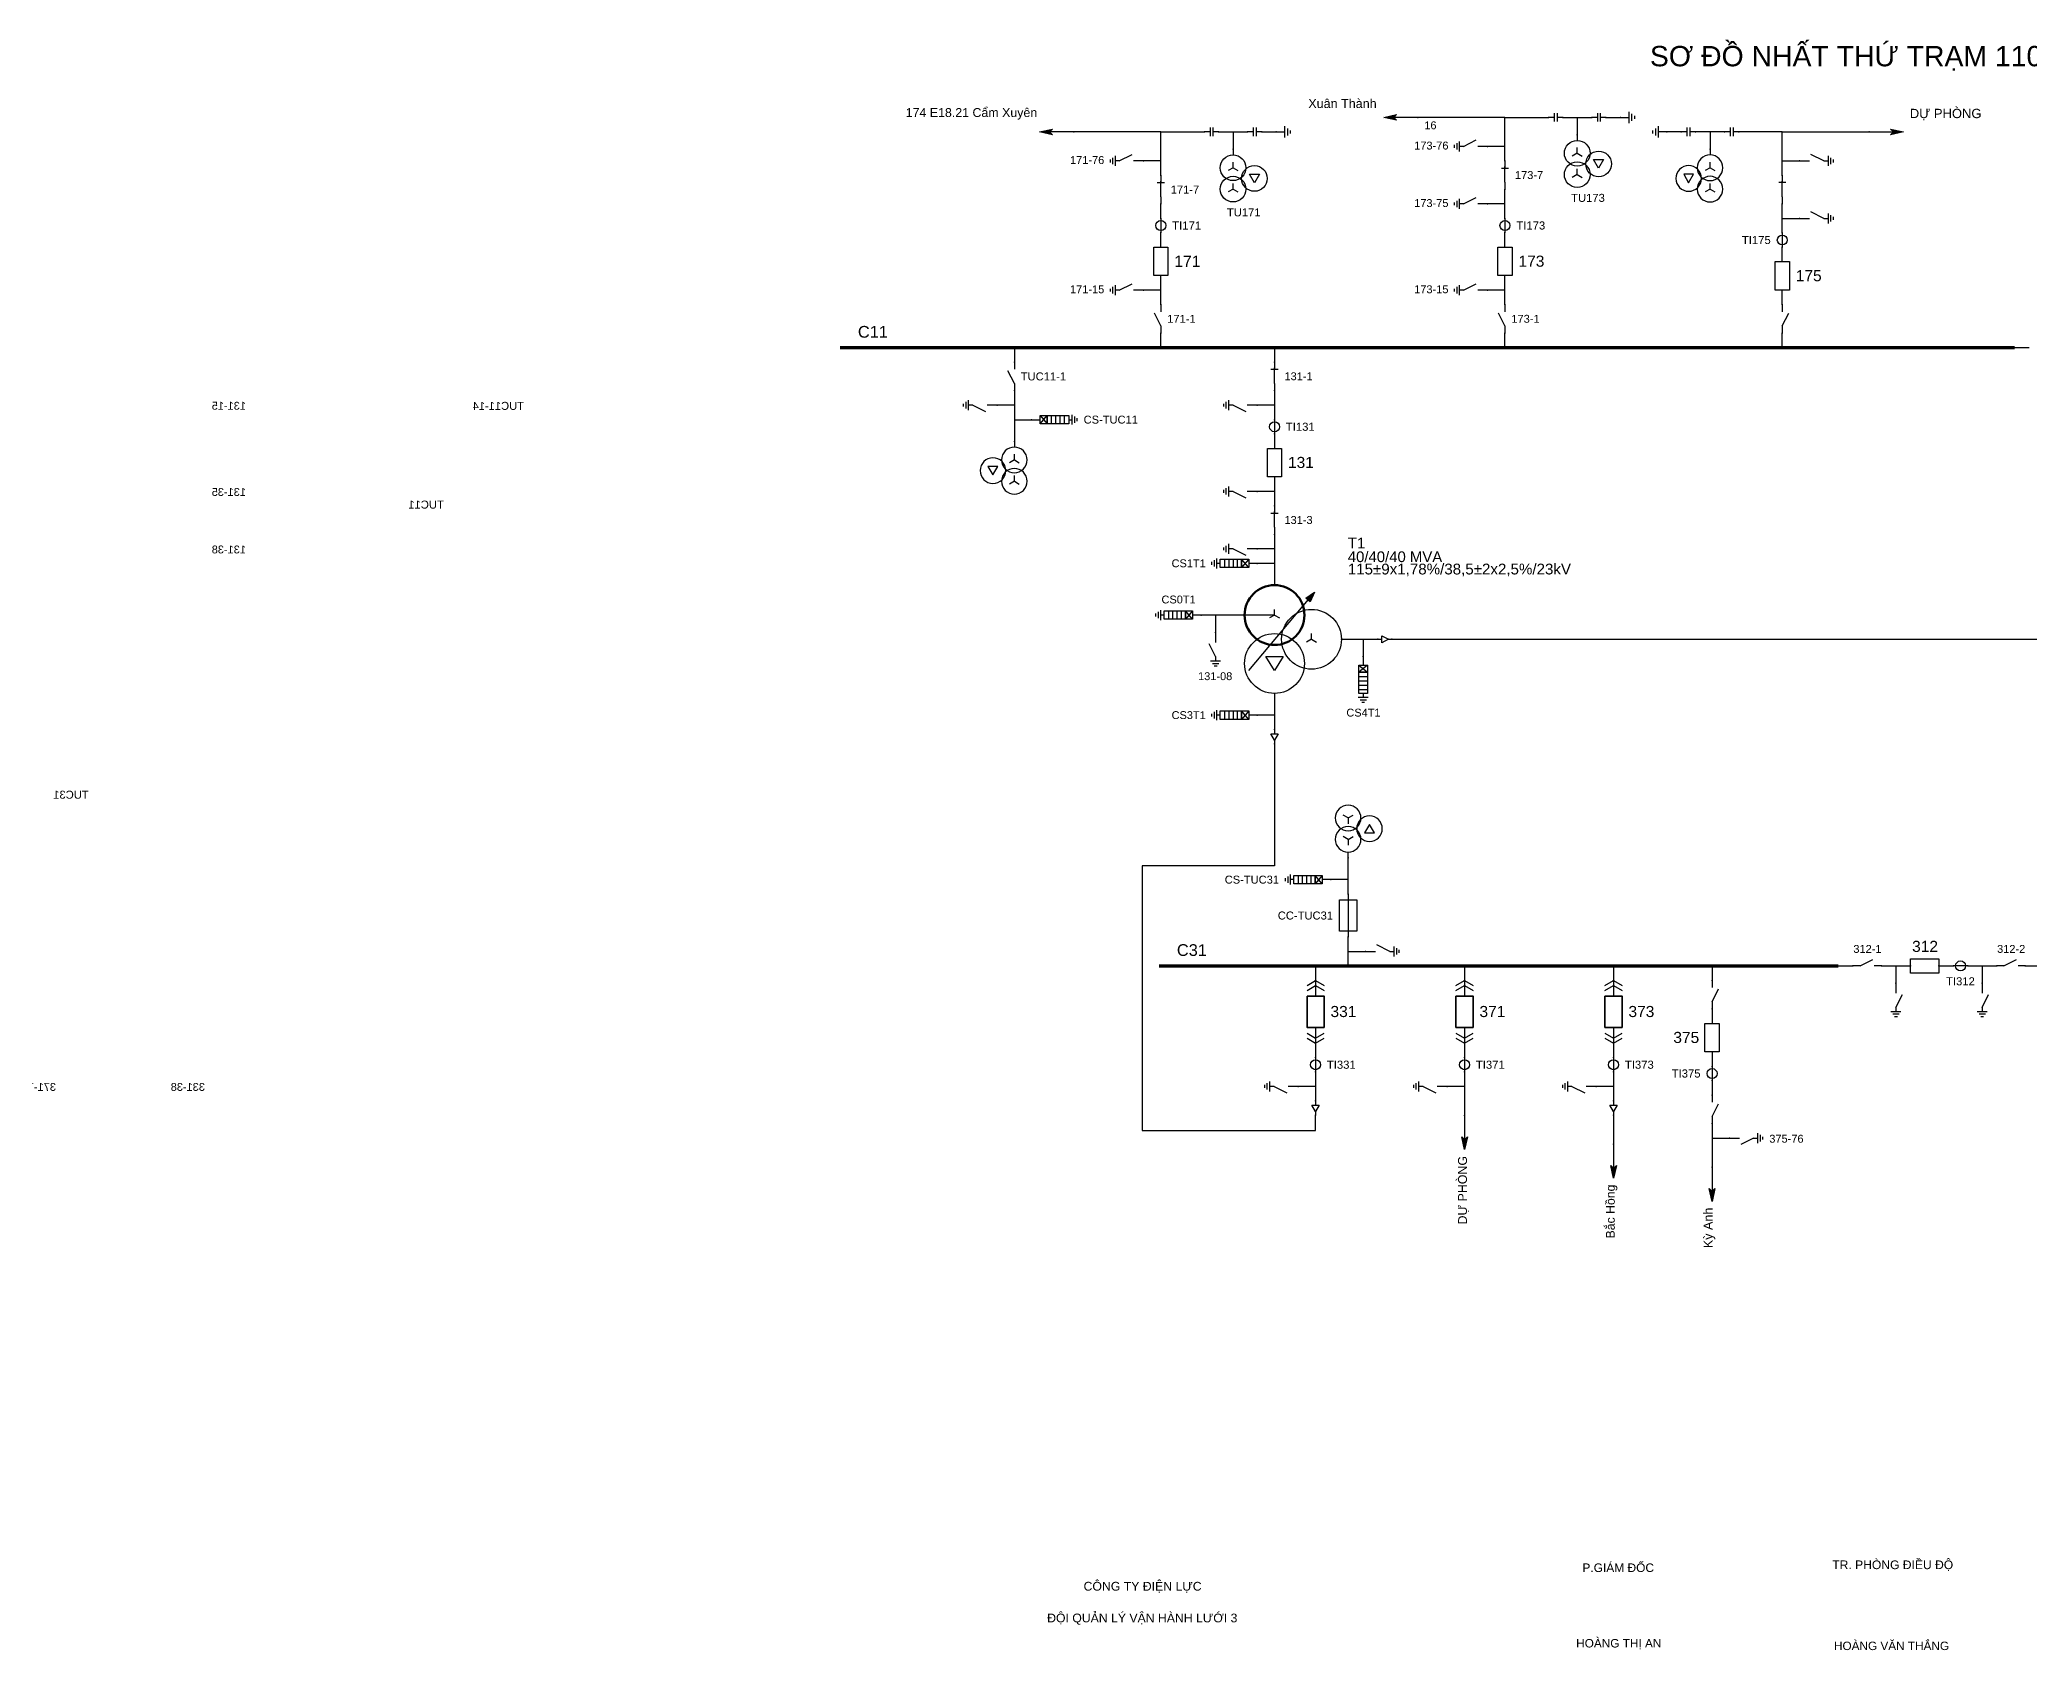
# Model space of a CAD drawing. Header units: millimetres. Extents: x -387 to 411, y 7 to 290.
# Drawn here: x -118.5 to 230.7, y 7.4 to 290 of the extents above; entities that cross this region are included whole.
import ezdxf

# ---------------------------------------------------------------- set-up
doc = ezdxf.new("R2010")
doc.units = ezdxf.units.MM
for name, color, linetype, lineweight in [('BUSBAR_110KV', 1, 'Continuous', 50), ('BUSBAR_35KV', 30, 'Continuous', 50), ('GROUND', 3, 'Continuous', 25), ('HV_110KV', 1, 'Continuous', 25), ('MV_22KV', 5, 'Continuous', 25), ('MV_35KV', 30, 'Continuous', 25)]:
    doc.layers.add(name, color=color, linetype=linetype, lineweight=lineweight)
doc.layers.add('SYM_PORTS', color=8, linetype='Continuous', plot=False)
doc.layers.add('TEXT', color=7, linetype='Continuous')
doc.styles.add('SLD_TEXT', font='arial.ttf')

# ---------------------------------------------------------------- blocks, each defined once
blk = doc.blocks.new('SYM_DISCONNECTOR_OPEN')
at = {"lineweight": 25}
for points in [[(0, -1.25), (-1.125, 1)], [(0, 2.5), (0, 1.25)], [(0, -1.25), (0, -2.5)]]:
    blk.add_lwpolyline(points, dxfattribs=at)
at = {"layer": 'SYM_PORTS'}
for p in [(0, 2.5), (0, -2.5)]:
    blk.add_point(p, dxfattribs=at)
blk.add_attdef('DEVICE_CODE', (1, -0.5), '', height=2)
blk = doc.blocks.new('SYM_EARTHING_SWITCH_OPEN')
at = {"lineweight": 25}
for points in [[(0, -1.25), (-1.125, 1)], [(0, 3), (0, 1.25)], [(-0.875, -2), (0.875, -2)], [(-0.5625, -2.4375), (0.5625, -2.4375)], [(-0.25, -2.875), (0.25, -2.875)], [(0, -1.25), (0, -2)]]:
    blk.add_lwpolyline(points, dxfattribs=at)
at = {"layer": 'SYM_PORTS'}
blk.add_point((0, 3), dxfattribs=at)
blk.add_attdef('DEVICE_CODE', (1.875, 0), '', height=2)
blk = doc.blocks.new('SYM_CIRCUIT_BREAKER')
at = {"lineweight": 25}
blk.add_lwpolyline([(-1.25, 2.5), (1.25, 2.5), (1.25, -2.5), (-1.25, -2.5)], close=True, dxfattribs=at)
at = {"layer": 'SYM_PORTS'}
for p in [(0, 2.5), (0, -2.5)]:
    blk.add_point(p, dxfattribs=at)
blk.add_attdef('DEVICE_CODE', (2.25, -0.5), '', height=2)
at = {"flags": 1}
blk.add_attdef('RATING', (2.25, -3.5), '', height=2, dxfattribs=at)
blk = doc.blocks.new('SYM_CURRENT_TRANSFORMER')
at = {"lineweight": 25}
blk.add_lwpolyline([(0, 1.25), (0, -1.25)], dxfattribs=at)
blk.add_circle((0, 0), 0.875, dxfattribs=at)
at = {"layer": 'SYM_PORTS'}
for p in [(0, 1.25), (0, -1.25)]:
    blk.add_point(p, dxfattribs=at)
blk.add_attdef('DEVICE_CODE', (1.875, -1.75), '', height=2)
at = {"flags": 1}
blk.add_attdef('RATIO', (1.875, -4.75), '', height=2, dxfattribs=at)
blk = doc.blocks.new('SYM_DISCONNECTOR_CLOSED')
at = {"lineweight": 25}
for points in [[(-0.625, 1.25), (0.625, 1.25)], [(0, 2.5), (0, 1.25)], [(0, -1.25), (0, 1.5)], [(0, -1.25), (0, -2.5)]]:
    blk.add_lwpolyline(points, dxfattribs=at)
at = {"layer": 'SYM_PORTS'}
for p in [(0, 2.5), (0, -2.5)]:
    blk.add_point(p, dxfattribs=at)
blk.add_attdef('DEVICE_CODE', (1.625, -0.5), '', height=2)
blk = doc.blocks.new('SYM_COUPLING_CAPACITOR')
at = {"lineweight": 25}
for points in [[(-0.75, 0.25), (0.75, 0.25)], [(0, 1.25), (0, 0.25)], [(-0.75, -0.25), (0.75, -0.25)], [(0, -0.25), (0, -1.25)]]:
    blk.add_lwpolyline(points, dxfattribs=at)
at = {"layer": 'SYM_PORTS'}
for p in [(0, 1.25), (0, -1.25)]:
    blk.add_point(p, dxfattribs=at)
blk.add_attdef('DEVICE_CODE', (1.75, -1.75), '', height=2)
blk = doc.blocks.new('SYM_VOLTAGE_TRANSFORMER')
at = {"lineweight": 25}
for points in [[(0, 4.625), (0, 3.625)], [(0, 1.375), (-0.8625, 0.875)], [(0, 1.375), (0, 2.375)], [(0, 1.375), (0.8625, 0.875)], [(0, -2.375), (-0.8625, -2.875)], [(0, -2.375), (0, -1.375)], [(0, -2.375), (0.8625, -2.875)]]:
    blk.add_lwpolyline(points, dxfattribs=at)
blk.add_lwpolyline([(2.875, 0.25), (4.625, 0.25), (3.75, -1.25)], close=True, dxfattribs=at)
for centre in [(0, 1.375), (3.75, -0.5), (0, -2.375)]:
    blk.add_circle(centre, 2.25, dxfattribs=at)
at = {"layer": 'SYM_PORTS'}
blk.add_point((0, 4.625), dxfattribs=at)
blk.add_attdef('DEVICE_CODE', (7, 1.625), '', height=2)
at = {"flags": 1}
blk.add_attdef('RATIO', (7, -1.375), '', height=2, dxfattribs=at)
blk = doc.blocks.new('SYM_GROUND_SYMBOL')
at = {"lineweight": 25}
for points in [[(0, 1.25), (0, -0.25)], [(-1, -0.25), (1, -0.25)], [(-0.625, -0.75), (0.625, -0.75)], [(-0.25, -1.25), (0.25, -1.25)]]:
    blk.add_lwpolyline(points, dxfattribs=at)
at = {"layer": 'SYM_PORTS'}
blk.add_point((0, 1.25), dxfattribs=at)
blk = doc.blocks.new('SYM_LINE_FEEDER_ARROW')
blk.add_hatch(color=7).paths.add_polyline_path([(0, -3), (-0.5, -0.75), (0, -1.25), (0.5, -0.75)])
at = {"lineweight": 25}
blk.add_lwpolyline([(0, 3), (0, -1.25)], dxfattribs=at)
blk.add_lwpolyline([(0, -3), (-0.5, -0.75), (0, -1.25), (0.5, -0.75)], close=True, dxfattribs=at)
at = {"layer": 'SYM_PORTS'}
blk.add_point((0, 3), dxfattribs=at)
blk.add_attdef('LINE_NAME', (1.5, 0), '', height=2)
blk = doc.blocks.new('SYM_SURGE_ARRESTER')
at = {"lineweight": 25}
for points in [[(0, 4), (0, 2.5)], [(-0.75, 2.5), (0.75, 1.25)], [(0.75, 2.5), (-0.75, 1.25)], [(-0.75, 0.5), (0.75, 0.5)], [(-0.875, -3.125), (0.875, -3.125)], [(-0.75, -0.25), (0.75, -0.25)], [(-0.75, -1), (0.75, -1)], [(-0.75, -1.75), (0.75, -1.75)], [(0, -2.5), (0, -3.125)], [(-0.5625, -3.5625), (0.5625, -3.5625)], [(-0.25, -4), (0.25, -4)]]:
    blk.add_lwpolyline(points, dxfattribs=at)
for points in [[(-0.75, 2.5), (0.75, 2.5), (0.75, 1.25), (-0.75, 1.25)], [(-0.75, 1.25), (0.75, 1.25), (0.75, -2.5), (-0.75, -2.5)]]:
    blk.add_lwpolyline(points, close=True, dxfattribs=at)
at = {"layer": 'SYM_PORTS'}
blk.add_point((0, 4), dxfattribs=at)
blk.add_attdef('DEVICE_CODE', (1.875, 1), '', height=2)
blk = doc.blocks.new('SYM_TRANSFORMER_3W')
blk.add_hatch(color=7).paths.add_polyline_path([(3.75, 8.25), (3.0125, 6.575), (2.2375, 7.225)])
at = {"lineweight": 25}
for points in [[(-7.75, -5.5), (3.0125, 7.35)], [(-3.25, 4.25), (-8.5, 4.25)], [(-3.25, 4.25), (-4.1125, 3.75)], [(-3.25, 4.25), (-3.25, 5.25)], [(-3.25, 4.25), (-2.3875, 3.75)], [(3.25, 0), (2.3875, -0.5)], [(3.25, 0), (3.25, 1)], [(3.25, 0), (4.1125, -0.5)]]:
    blk.add_lwpolyline(points, dxfattribs=at)
for points in [[(3.75, 8.25), (3.0125, 6.575), (2.2375, 7.225)], [(-4.75, -3), (-1.75, -3), (-3.25, -5.5)]]:
    blk.add_lwpolyline(points, close=True, dxfattribs=at)
at = {"lineweight": 50}
blk.add_circle((-3.25, 4.25), 5.25, dxfattribs=at)
at = {"lineweight": 25}
for centre in [(3.25, 0), (-3.25, -4.25)]:
    blk.add_circle(centre, 5.25, dxfattribs=at)
at = {"layer": 'SYM_PORTS'}
for p in [(-3.25, 9.5), (-8.5, 4.25), (8.5, 0), (-3.25, -9.5)]:
    blk.add_point(p, dxfattribs=at)
blk.add_attdef('DEVICE_CODE', (9.5, 6.5), '', height=2)
at = {"flags": 1}
for tag, p in [('POWER', (9.5, 3.5)), ('VOLTAGE_RATIO', (9.5, 0.5))]:
    blk.add_attdef(tag, p, '', height=2, dxfattribs=at)
blk = doc.blocks.new('SYM_CABLE_TERMINATION')
at = {"lineweight": 25}
blk.add_lwpolyline([(-0.625, 0.5), (0.625, 0.5), (0, -0.625)], close=True, dxfattribs=at)
for points in [[(0, 1.25), (0, 0.5)], [(0, -0.625), (0, -1.25)]]:
    blk.add_lwpolyline(points, dxfattribs=at)
at = {"layer": 'SYM_PORTS'}
for p in [(0, 1.25), (0, -1.25)]:
    blk.add_point(p, dxfattribs=at)
blk = doc.blocks.new('SYM_DRAWOUT_BREAKER')
at = {"lineweight": 25}
for points in [[(-1.5, 4.625), (0, 5.5), (1.5, 4.625)], [(-1.5, 3.75), (0, 4.625), (1.5, 3.75)], [(0, 5.5), (0, 2.75)], [(0, -2.75), (0, -5.5)], [(-1.5, -3.75), (0, -4.625), (1.5, -3.75)], [(-1.5, -4.625), (0, -5.5), (1.5, -4.625)]]:
    blk.add_lwpolyline(points, dxfattribs=at)
at = {"lineweight": 35}
blk.add_lwpolyline([(-1.5, 2.75), (1.5, 2.75), (1.5, -2.75), (-1.5, -2.75)], close=True, dxfattribs=at)
at = {"layer": 'SYM_PORTS'}
for p in [(0, 5.5), (0, -5.5)]:
    blk.add_point(p, dxfattribs=at)
blk.add_attdef('DEVICE_CODE', (2.5, 2.5), '', height=2)
at = {"flags": 1}
blk.add_attdef('RATING', (2.5, -0.5), '', height=2, dxfattribs=at)
blk = doc.blocks.new('SYM_FUSE_DISCONNECTOR')
at = {"lineweight": 25}
blk.add_lwpolyline([(0, 3.75), (0, -3.75)], dxfattribs=at)
blk.add_lwpolyline([(-1.5, 2.75), (1.5, 2.75), (1.5, -2.75), (-1.5, -2.75)], close=True, dxfattribs=at)
at = {"layer": 'SYM_PORTS'}
for p in [(0, 3.75), (0, -3.75)]:
    blk.add_point(p, dxfattribs=at)
blk.add_attdef('DEVICE_CODE', (2.5, 0.75), '', height=2)
at = {"flags": 1}
blk.add_attdef('RATING', (2.5, -2.25), '', height=2, dxfattribs=at)

msp = doc.modelspace()

# ---------------------------------------------------------------- linework, layer by layer
at = {"layer": 'BUSBAR_110KV', "const_width": 0.57}
msp.add_lwpolyline([(21.99, 235.98), (228.16, 235.98)], dxfattribs=at)
at = {"layer": 'BUSBAR_35KV', "const_width": 0.57}
msp.add_lwpolyline([(77.98, 127.48), (197.23, 127.48)], dxfattribs=at)
at = {"layer": 'GROUND'}
for points in [[(156.42, 276.39), (158.97, 276.39)], [(96.01, 273.84), (98.55, 273.84)], [(169.63, 273.84), (167.09, 273.84)]]:
    msp.add_lwpolyline(points, dxfattribs=at)
at = {"layer": 'HV_110KV'}
for points in [[(138.69, 276.39), (123.42, 276.39)], [(138.69, 271.3), (138.69, 276.39)], [(138.69, 276.39), (146.33, 276.39)], [(148.83, 276.39), (151.37, 276.39)], [(151.37, 276.39), (151.37, 273.35)], [(151.37, 276.39), (153.92, 276.39)], [(78.28, 273.84), (63.01, 273.84)], [(78.28, 268.75), (78.28, 273.84)], [(78.28, 273.84), (85.92, 273.84)], [(88.42, 273.84), (90.96, 273.84)], [(90.96, 273.84), (90.96, 270.8)], [(90.96, 273.84), (93.51, 273.84)], [(174.68, 273.84), (172.13, 273.84)], [(177.22, 273.84), (174.68, 273.84)], [(174.68, 273.84), (174.68, 270.8)], [(187.36, 273.84), (179.72, 273.84)], [(187.36, 268.75), (187.36, 273.84)], [(187.36, 273.84), (202.63, 273.84)], [(138.69, 271.3), (135.65, 271.3)], [(138.69, 268.75), (138.69, 271.3)], [(78.28, 268.75), (75.24, 268.75)], [(78.28, 266.21), (78.28, 268.75)], [(187.36, 266.21), (187.36, 268.75)], [(187.36, 268.75), (190.4, 268.75)], [(138.69, 261.21), (138.69, 263.75)], [(78.28, 258.66), (78.28, 261.21)], [(138.69, 261.21), (135.65, 261.21)], [(138.69, 258.66), (138.69, 261.21)], [(187.36, 258.66), (187.36, 261.21)], [(187.36, 256.12), (187.36, 258.66)], [(187.36, 258.66), (190.4, 258.66)], [(78.28, 253.62), (78.28, 256.16)], [(138.69, 253.62), (138.69, 256.16)], [(187.36, 251.07), (187.36, 253.62)], [(78.28, 246.07), (78.28, 248.62)], [(138.69, 246.07), (138.69, 248.62)], [(78.28, 246.07), (75.24, 246.07)], [(78.28, 243.53), (78.28, 246.07)], [(138.69, 246.07), (135.65, 246.07)], [(138.69, 243.53), (138.69, 246.07)], [(187.36, 243.53), (187.36, 246.07)], [(78.28, 235.98), (78.28, 238.53)], [(138.69, 235.98), (138.69, 238.53)], [(187.36, 235.98), (187.36, 238.53)], [(52.57, 235.98), (52.57, 233.43)], [(98.24, 235.98), (98.24, 233.43)], [(228.16, 235.98), (230.71, 235.98)], [(52.57, 228.43), (52.57, 225.89)], [(98.24, 228.43), (98.24, 225.89)], [(52.57, 225.89), (49.53, 225.89)], [(52.57, 225.89), (52.57, 223.34)], [(98.24, 225.89), (95.2, 225.89)], [(98.24, 225.89), (98.24, 223.34)], [(52.57, 223.34), (55.61, 223.34)], [(52.57, 223.34), (52.57, 219.53)], [(98.24, 220.84), (98.24, 218.3)], [(98.24, 213.3), (98.24, 210.75)], [(98.24, 210.75), (95.2, 210.75)], [(98.24, 210.75), (98.24, 208.21)], [(98.24, 203.21), (98.24, 200.66)], [(98.24, 200.66), (95.2, 200.66)], [(98.24, 200.66), (98.24, 198.12)], [(98.24, 198.12), (95.2, 198.12)], [(98.24, 198.12), (98.24, 194.3)], [(87.9, 189.05), (85.35, 189.05)], [(92.99, 189.05), (87.9, 189.05)], [(87.9, 189.05), (87.9, 186.01)]]:
    msp.add_lwpolyline(points, dxfattribs=at)
at = {"layer": 'MV_22KV'}
for points in [[(109.99, 184.8), (113.81, 184.8)], [(113.81, 184.8), (113.81, 181.76)], [(113.81, 184.8), (116.35, 184.8)], [(118.85, 184.8), (121.55, 184.8), (286.5, 184.8), (286.5, 162.67), (333.81, 162.67), (336.51, 162.67)]]:
    msp.add_lwpolyline(points, dxfattribs=at)
at = {"layer": 'MV_35KV'}
for points in [[(98.24, 175.3), (98.24, 171.48)], [(98.24, 171.48), (95.2, 171.48)], [(98.24, 171.48), (98.24, 168.94)], [(98.24, 166.44), (98.24, 163.74), (98.24, 145.04), (75, 145.04), (75, 98.6), (105.44, 98.6), (105.44, 101.3)], [(111.16, 142.62), (111.16, 146.43)], [(111.16, 142.62), (108.11, 142.62)], [(111.16, 140.07), (111.16, 142.62)], [(111.16, 130.03), (111.16, 132.57)], [(111.16, 127.48), (111.16, 130.03)], [(111.16, 130.03), (114.2, 130.03)], [(105.44, 127.48), (105.44, 124.93)], [(131.59, 127.48), (131.59, 124.93)], [(157.74, 127.48), (157.74, 124.93)], [(175.04, 127.48), (175.04, 124.93)], [(197.23, 127.48), (199.77, 127.48)], [(204.77, 127.48), (207.32, 127.48)], [(207.32, 127.48), (207.32, 124.44)], [(207.32, 127.48), (209.87, 127.48)], [(214.87, 127.48), (217.41, 127.48)], [(219.91, 127.48), (222.46, 127.48)], [(222.46, 127.48), (222.46, 124.44)], [(222.46, 127.48), (225, 127.48)], [(230, 127.48), (232.55, 127.48)], [(175.04, 119.93), (175.04, 117.39)], [(105.44, 113.93), (105.44, 111.39)], [(131.59, 113.93), (131.59, 111.39)], [(157.74, 113.93), (157.74, 111.39)], [(175.04, 112.39), (175.04, 109.84)], [(105.44, 108.89), (105.44, 106.34)], [(131.59, 108.89), (131.59, 106.34)], [(157.74, 108.89), (157.74, 106.34)], [(105.44, 106.34), (102.4, 106.34)], [(105.44, 106.34), (105.44, 103.8)], [(131.59, 106.34), (128.55, 106.34)], [(131.59, 106.34), (131.59, 101.25)], [(157.74, 106.34), (154.7, 106.34)], [(157.74, 106.34), (157.74, 103.8)], [(175.04, 107.34), (175.04, 104.8)], [(157.74, 101.3), (157.74, 96.21)], [(175.04, 99.8), (175.04, 97.25)], [(175.04, 97.25), (178.09, 97.25)], [(175.04, 97.25), (175.04, 92.16)]]:
    msp.add_lwpolyline(points, dxfattribs=at)

# ---------------------------------------------------------------- block references
at = {"layer": 'GROUND'}
for name, p, rotation in [('SYM_COUPLING_CAPACITOR', (155.17, 276.39), 270), ('SYM_GROUND_SYMBOL', (160.22, 276.39), 90), ('SYM_COUPLING_CAPACITOR', (94.76, 273.84), 270), ('SYM_GROUND_SYMBOL', (99.8, 273.84), 90), ('SYM_GROUND_SYMBOL', (165.84, 273.84), 270)]:
    msp.add_blockref(name, p, dxfattribs=dict(at, rotation=rotation))
at = {"layer": 'HV_110KV'}
for name, p, rotation in [('SYM_LINE_FEEDER_ARROW', (120.42, 276.39), 270), ('SYM_COUPLING_CAPACITOR', (147.58, 276.39), 270), ('SYM_LINE_FEEDER_ARROW', (60.01, 273.84), 270), ('SYM_COUPLING_CAPACITOR', (87.17, 273.84), 270), ('SYM_COUPLING_CAPACITOR', (170.88, 273.84), 270), ('SYM_COUPLING_CAPACITOR', (178.47, 273.84), 270), ('SYM_LINE_FEEDER_ARROW', (205.63, 273.84), 90)]:
    msp.add_blockref(name, p, dxfattribs=dict(at, rotation=rotation))
ref = msp.add_blockref('SYM_EARTHING_SWITCH_OPEN', (132.65, 271.3), dxfattribs=dict(at, rotation=270))
ref.add_attrib('DEVICE_CODE', '173-76', (122.75, 270.75), dxfattribs={"layer": 'TEXT', "height": 1.384, "style": 'SLD_TEXT'})
ref = msp.add_blockref('SYM_VOLTAGE_TRANSFORMER', (151.37, 268.72), dxfattribs=at)
ref.add_attrib('DEVICE_CODE', 'TU173', (150.3, 261.56), dxfattribs={"layer": 'TEXT', "height": 1.41, "style": 'SLD_TEXT'})
ref = msp.add_blockref('SYM_EARTHING_SWITCH_OPEN', (193.4, 268.75), dxfattribs=dict(at, xscale=-1, rotation=90))
ref.add_attrib('DEVICE_CODE', '175-76', (197.39, 268.21), dxfattribs={"layer": 'TEXT', "extrusion": (0, 0, -1), "height": 1.384, "style": 'SLD_TEXT'})
ref = msp.add_blockref('SYM_VOLTAGE_TRANSFORMER', (174.68, 266.17), dxfattribs=dict(at, xscale=-1))
ref.add_attrib('DEVICE_CODE', 'TU175', (169.85, 259.02), dxfattribs={"layer": 'TEXT', "extrusion": (0, 0, -1), "height": 1.41, "style": 'SLD_TEXT'})
ref = msp.add_blockref('SYM_EARTHING_SWITCH_OPEN', (72.24, 268.75), dxfattribs=dict(at, rotation=270))
ref.add_attrib('DEVICE_CODE', '171-76', (62.34, 268.21), dxfattribs={"layer": 'TEXT', "height": 1.384, "style": 'SLD_TEXT'})
ref = msp.add_blockref('SYM_VOLTAGE_TRANSFORMER', (90.96, 266.17), dxfattribs=at)
ref.add_attrib('DEVICE_CODE', 'TU171', (89.88, 259.02), dxfattribs={"layer": 'TEXT', "height": 1.41, "style": 'SLD_TEXT'})
ref = msp.add_blockref('SYM_DISCONNECTOR_CLOSED', (187.36, 263.71), dxfattribs=dict(at, xscale=-1))
ref.add_attrib('DEVICE_CODE', '175-7', (180.75, 263.03), dxfattribs={"layer": 'TEXT', "extrusion": (0, 0, -1), "height": 1.386, "style": 'SLD_TEXT'})
ref = msp.add_blockref('SYM_DISCONNECTOR_CLOSED', (78.28, 263.71), dxfattribs=at)
ref.add_attrib('DEVICE_CODE', '171-7', (80.02, 263.02), dxfattribs={"layer": 'TEXT', "height": 1.397, "style": 'SLD_TEXT'})
ref = msp.add_blockref('SYM_DISCONNECTOR_CLOSED', (138.69, 266.25), dxfattribs=at)
ref.add_attrib('DEVICE_CODE', '173-7', (140.44, 265.58), dxfattribs={"layer": 'TEXT', "height": 1.386, "style": 'SLD_TEXT'})
ref = msp.add_blockref('SYM_EARTHING_SWITCH_OPEN', (132.65, 261.21), dxfattribs=dict(at, rotation=270))
ref.add_attrib('DEVICE_CODE', '173-75', (122.75, 260.66), dxfattribs={"layer": 'TEXT', "height": 1.384, "style": 'SLD_TEXT'})
ref = msp.add_blockref('SYM_EARTHING_SWITCH_OPEN', (193.4, 258.66), dxfattribs=dict(at, xscale=-1, rotation=90))
ref.add_attrib('DEVICE_CODE', '175-75', (197.39, 258.12), dxfattribs={"layer": 'TEXT', "extrusion": (0, 0, -1), "height": 1.384, "style": 'SLD_TEXT'})
ref = msp.add_blockref('SYM_CURRENT_TRANSFORMER', (78.28, 257.41), dxfattribs=at)
ref.add_attrib('DEVICE_CODE', 'TI171', (80.27, 256.69), dxfattribs={"layer": 'TEXT', "height": 1.43, "style": 'SLD_TEXT'})
ref = msp.add_blockref('SYM_CURRENT_TRANSFORMER', (138.69, 257.41), dxfattribs=at)
ref.add_attrib('DEVICE_CODE', 'TI173', (140.69, 256.71), dxfattribs={"layer": 'TEXT', "height": 1.418, "style": 'SLD_TEXT'})
ref = msp.add_blockref('SYM_CURRENT_TRANSFORMER', (187.36, 254.87), dxfattribs=at)
ref.add_attrib('DEVICE_CODE', 'TI175', (180.27, 254.16), dxfattribs={"layer": 'TEXT', "height": 1.418, "style": 'SLD_TEXT'})
ref = msp.add_blockref('SYM_CIRCUIT_BREAKER', (78.28, 251.12), dxfattribs=at)
ref.add_attrib('DEVICE_CODE', '171', (80.65, 250.16), dxfattribs={"layer": 'TEXT', "height": 1.968, "style": 'SLD_TEXT'})
ref = msp.add_blockref('SYM_CIRCUIT_BREAKER', (138.69, 251.12), dxfattribs=at)
ref.add_attrib('DEVICE_CODE', '173', (141.06, 250.18), dxfattribs={"layer": 'TEXT', "height": 1.951, "style": 'SLD_TEXT'})
ref = msp.add_blockref('SYM_CIRCUIT_BREAKER', (187.36, 248.57), dxfattribs=at)
ref.add_attrib('DEVICE_CODE', '175', (189.73, 247.63), dxfattribs={"layer": 'TEXT', "height": 1.951, "style": 'SLD_TEXT'})
ref = msp.add_blockref('SYM_EARTHING_SWITCH_OPEN', (72.24, 246.07), dxfattribs=dict(at, rotation=270))
ref.add_attrib('DEVICE_CODE', '171-15', (62.34, 245.53), dxfattribs={"layer": 'TEXT', "height": 1.384, "style": 'SLD_TEXT'})
ref = msp.add_blockref('SYM_EARTHING_SWITCH_OPEN', (132.65, 246.07), dxfattribs=dict(at, rotation=270))
ref.add_attrib('DEVICE_CODE', '173-15', (122.75, 245.53), dxfattribs={"layer": 'TEXT', "height": 1.384, "style": 'SLD_TEXT'})
ref = msp.add_blockref('SYM_DISCONNECTOR_OPEN', (187.36, 241.03), dxfattribs=dict(at, xscale=-1))
ref.add_attrib('DEVICE_CODE', '175-1', (181.38, 240.35), dxfattribs={"layer": 'TEXT', "extrusion": (0, 0, -1), "height": 1.386, "style": 'SLD_TEXT'})
ref = msp.add_blockref('SYM_DISCONNECTOR_OPEN', (78.28, 241.03), dxfattribs=at)
ref.add_attrib('DEVICE_CODE', '171-1', (79.4, 240.34), dxfattribs={"layer": 'TEXT', "height": 1.397, "style": 'SLD_TEXT'})
ref = msp.add_blockref('SYM_DISCONNECTOR_OPEN', (138.69, 241.03), dxfattribs=at)
ref.add_attrib('DEVICE_CODE', '173-1', (139.81, 240.35), dxfattribs={"layer": 'TEXT', "height": 1.386, "style": 'SLD_TEXT'})
ref = msp.add_blockref('SYM_EARTHING_SWITCH_OPEN', (240.8, 229.94), dxfattribs=dict(at, xscale=-1))
ref.add_attrib('DEVICE_CODE', '112-25', (243.87, 224.56), dxfattribs={"layer": 'TEXT', "extrusion": (0, 0, -1), "height": 1.381, "style": 'SLD_TEXT'})
ref = msp.add_blockref('SYM_EARTHING_SWITCH_OPEN', (238.25, 229.94), dxfattribs=dict(at, xscale=-1))
ref.add_attrib('DEVICE_CODE', '112-15', (235.42, 224.56), dxfattribs={"layer": 'TEXT', "extrusion": (0, 0, -1), "height": 1.381, "style": 'SLD_TEXT'})
ref = msp.add_blockref('SYM_DISCONNECTOR_OPEN', (52.57, 230.93), dxfattribs=at)
ref.add_attrib('DEVICE_CODE', 'TUC11-1', (53.69, 230.23), dxfattribs={"layer": 'TEXT', "height": 1.405, "style": 'SLD_TEXT'})
ref = msp.add_blockref('SYM_DISCONNECTOR_CLOSED', (98.24, 230.93), dxfattribs=at)
ref.add_attrib('DEVICE_CODE', '131-1', (99.98, 230.26), dxfattribs={"layer": 'TEXT', "height": 1.383, "style": 'SLD_TEXT'})
ref = msp.add_blockref('SYM_EARTHING_SWITCH_OPEN', (92.2, 225.89), dxfattribs=dict(at, xscale=-1, rotation=270))
ref.add_attrib('DEVICE_CODE', '131-15', (82.3, 225.09), dxfattribs={"layer": 'TEXT', "extrusion": (0, 0, -1), "height": 1.381, "style": 'SLD_TEXT'})
ref = msp.add_blockref('SYM_EARTHING_SWITCH_OPEN', (46.53, 225.89), dxfattribs=dict(at, xscale=-1, rotation=270))
ref.add_attrib('DEVICE_CODE', 'TUC11-14', (33.5, 225.06), dxfattribs={"layer": 'TEXT', "extrusion": (0, 0, -1), "height": 1.4, "style": 'SLD_TEXT'})
ref = msp.add_blockref('SYM_SURGE_ARRESTER', (59.61, 223.34), dxfattribs=dict(at, rotation=90))
ref.add_attrib('DEVICE_CODE', 'CS-TUC11', (64.73, 222.65), dxfattribs={"layer": 'TEXT', "height": 1.395, "style": 'SLD_TEXT'})
ref = msp.add_blockref('SYM_CURRENT_TRANSFORMER', (98.24, 222.09), dxfattribs=at)
ref.add_attrib('DEVICE_CODE', 'TI131', (100.23, 221.39), dxfattribs={"layer": 'TEXT', "height": 1.415, "style": 'SLD_TEXT'})
ref = msp.add_blockref('SYM_VOLTAGE_TRANSFORMER', (52.57, 214.9), dxfattribs=dict(at, xscale=-1))
ref.add_attrib('DEVICE_CODE', 'TUC11', (47.57, 207.73), dxfattribs={"layer": 'TEXT', "extrusion": (0, 0, -1), "height": 1.406, "style": 'SLD_TEXT'})
ref = msp.add_blockref('SYM_CIRCUIT_BREAKER', (98.24, 215.8), dxfattribs=at)
ref.add_attrib('DEVICE_CODE', '131', (100.6, 214.86), dxfattribs={"layer": 'TEXT', "height": 1.951, "style": 'SLD_TEXT'})
ref = msp.add_blockref('SYM_EARTHING_SWITCH_OPEN', (92.2, 210.75), dxfattribs=dict(at, xscale=-1, rotation=270))
ref.add_attrib('DEVICE_CODE', '131-35', (82.3, 209.96), dxfattribs={"layer": 'TEXT', "extrusion": (0, 0, -1), "height": 1.381, "style": 'SLD_TEXT'})
ref = msp.add_blockref('SYM_DISCONNECTOR_CLOSED', (98.24, 205.71), dxfattribs=at)
ref.add_attrib('DEVICE_CODE', '131-3', (99.98, 205.04), dxfattribs={"layer": 'TEXT', "height": 1.383, "style": 'SLD_TEXT'})
ref = msp.add_blockref('SYM_TRANSFORMER_3W', (101.49, 184.8), dxfattribs=at)
ref.add_attrib('DEVICE_CODE', 'T1', (111.1, 200.75), dxfattribs={"layer": 'TEXT', "height": 1.898, "style": 'SLD_TEXT'})
ref = msp.add_blockref('SYM_EARTHING_SWITCH_OPEN', (92.2, 200.66), dxfattribs=dict(at, xscale=-1, rotation=270))
ref.add_attrib('DEVICE_CODE', '131-38', (82.3, 199.87), dxfattribs={"layer": 'TEXT', "extrusion": (0, 0, -1), "height": 1.381, "style": 'SLD_TEXT'})
ref = msp.add_blockref('SYM_SURGE_ARRESTER', (91.2, 198.12), dxfattribs=dict(at, rotation=270))
ref.add_attrib('DEVICE_CODE', 'CS1T1', (80.17, 197.44), dxfattribs={"layer": 'TEXT', "height": 1.379, "style": 'SLD_TEXT'})
ref = msp.add_blockref('SYM_SURGE_ARRESTER', (81.35, 189.05), dxfattribs=dict(at, rotation=270))
ref.add_attrib('DEVICE_CODE', 'CS0T1', (78.4, 191.09), dxfattribs={"layer": 'TEXT', "height": 1.379, "style": 'SLD_TEXT'})
ref = msp.add_blockref('SYM_EARTHING_SWITCH_OPEN', (87.9, 183.01), dxfattribs=at)
ref.add_attrib('DEVICE_CODE', '131-08', (84.82, 177.63), dxfattribs={"layer": 'TEXT', "height": 1.381, "style": 'SLD_TEXT'})
at = {"layer": 'MV_22KV', "rotation": 90}
msp.add_blockref('SYM_CABLE_TERMINATION', (117.6, 184.8), dxfattribs=at)
at = {"layer": 'MV_22KV'}
ref = msp.add_blockref('SYM_SURGE_ARRESTER', (113.81, 177.76), dxfattribs=at)
ref.add_attrib('DEVICE_CODE', 'CS4T1', (110.85, 171.24), dxfattribs={"layer": 'TEXT', "height": 1.379, "style": 'SLD_TEXT'})
at = {"layer": 'MV_35KV'}
ref = msp.add_blockref('SYM_SURGE_ARRESTER', (91.2, 171.48), dxfattribs=dict(at, rotation=270))
ref.add_attrib('DEVICE_CODE', 'CS3T1', (80.17, 170.8), dxfattribs={"layer": 'TEXT', "height": 1.379, "style": 'SLD_TEXT'})
for name, p in [('SYM_CABLE_TERMINATION', (98.24, 167.69)), ('SYM_CABLE_TERMINATION', (105.44, 102.55)), ('SYM_CABLE_TERMINATION', (157.74, 102.55)), ('SYM_LINE_FEEDER_ARROW', (131.59, 98.25)), ('SYM_LINE_FEEDER_ARROW', (157.74, 93.21)), ('SYM_LINE_FEEDER_ARROW', (175.04, 89.16))]:
    msp.add_blockref(name, p, dxfattribs=at)
ref = msp.add_blockref('SYM_VOLTAGE_TRANSFORMER', (111.16, 151.06), dxfattribs=dict(at, xscale=-1, rotation=180))
ref.add_attrib('DEVICE_CODE', 'TUC31', (109.9, 156.82), dxfattribs={"layer": 'TEXT', "extrusion": (0, 0, -1), "height": 1.406, "style": 'SLD_TEXT'})
ref = msp.add_blockref('SYM_SURGE_ARRESTER', (104.11, 142.62), dxfattribs=dict(at, rotation=270))
ref.add_attrib('DEVICE_CODE', 'CS-TUC31', (89.5, 141.92), dxfattribs={"layer": 'TEXT', "height": 1.395, "style": 'SLD_TEXT'})
ref = msp.add_blockref('SYM_FUSE_DISCONNECTOR', (111.16, 136.32), dxfattribs=at)
ref.add_attrib('DEVICE_CODE', 'CC-TUC31', (98.81, 135.62), dxfattribs={"layer": 'TEXT', "height": 1.404, "style": 'SLD_TEXT'})
ref = msp.add_blockref('SYM_EARTHING_SWITCH_OPEN', (117.2, 130.03), dxfattribs=dict(at, xscale=-1, rotation=90))
ref.add_attrib('DEVICE_CODE', 'TUC31-14', (121.19, 129.45), dxfattribs={"layer": 'TEXT', "extrusion": (0, 0, -1), "height": 1.4, "style": 'SLD_TEXT'})
ref = msp.add_blockref('SYM_DISCONNECTOR_OPEN', (202.27, 127.48), dxfattribs=dict(at, rotation=270))
ref.add_attrib('DEVICE_CODE', '312-1', (199.84, 129.77), dxfattribs={"layer": 'TEXT', "height": 1.383, "style": 'SLD_TEXT'})
ref = msp.add_blockref('SYM_CIRCUIT_BREAKER', (212.37, 127.48), dxfattribs=dict(at, rotation=270))
ref.add_attrib('DEVICE_CODE', '312', (210.15, 129.93), dxfattribs={"layer": 'TEXT', "height": 1.951, "style": 'SLD_TEXT'})
ref = msp.add_blockref('SYM_DISCONNECTOR_OPEN', (227.5, 127.48), dxfattribs=dict(at, rotation=270))
ref.add_attrib('DEVICE_CODE', '312-2', (225.07, 129.77), dxfattribs={"layer": 'TEXT', "height": 1.383, "style": 'SLD_TEXT'})
ref = msp.add_blockref('SYM_CURRENT_TRANSFORMER', (218.66, 127.48), dxfattribs=dict(at, rotation=270))
ref.add_attrib('DEVICE_CODE', 'TI312', (216.11, 124.07), dxfattribs={"layer": 'TEXT', "height": 1.415, "style": 'SLD_TEXT'})
ref = msp.add_blockref('SYM_EARTHING_SWITCH_OPEN', (222.46, 121.44), dxfattribs=dict(at, xscale=-1))
ref.add_attrib('DEVICE_CODE', '312-25', (219.63, 116.06), dxfattribs={"layer": 'TEXT', "extrusion": (0, 0, -1), "height": 1.381, "style": 'SLD_TEXT'})
ref = msp.add_blockref('SYM_EARTHING_SWITCH_OPEN', (207.32, 121.44), dxfattribs=dict(at, xscale=-1))
ref.add_attrib('DEVICE_CODE', '312-15', (204.49, 116.06), dxfattribs={"layer": 'TEXT', "extrusion": (0, 0, -1), "height": 1.381, "style": 'SLD_TEXT'})
ref = msp.add_blockref('SYM_DISCONNECTOR_OPEN', (175.04, 122.43), dxfattribs=dict(at, xscale=-1))
ref.add_attrib('DEVICE_CODE', '375-1', (169.06, 121.76), dxfattribs={"layer": 'TEXT', "extrusion": (0, 0, -1), "height": 1.386, "style": 'SLD_TEXT'})
ref = msp.add_blockref('SYM_DRAWOUT_BREAKER', (105.44, 119.43), dxfattribs=at)
ref.add_attrib('DEVICE_CODE', '331', (108.06, 118.5), dxfattribs={"layer": 'TEXT', "height": 1.951, "style": 'SLD_TEXT'})
ref = msp.add_blockref('SYM_DRAWOUT_BREAKER', (131.59, 119.43), dxfattribs=at)
ref.add_attrib('DEVICE_CODE', '371', (134.21, 118.5), dxfattribs={"layer": 'TEXT', "height": 1.951, "style": 'SLD_TEXT'})
ref = msp.add_blockref('SYM_DRAWOUT_BREAKER', (157.74, 119.43), dxfattribs=at)
ref.add_attrib('DEVICE_CODE', '373', (160.36, 118.5), dxfattribs={"layer": 'TEXT', "height": 1.951, "style": 'SLD_TEXT'})
ref = msp.add_blockref('SYM_CIRCUIT_BREAKER', (175.04, 114.89), dxfattribs=at)
ref.add_attrib('DEVICE_CODE', '375', (168.24, 113.95), dxfattribs={"layer": 'TEXT', "height": 1.951, "style": 'SLD_TEXT'})
ref = msp.add_blockref('SYM_CURRENT_TRANSFORMER', (105.44, 110.14), dxfattribs=at)
ref.add_attrib('DEVICE_CODE', 'TI331', (107.43, 109.43), dxfattribs={"layer": 'TEXT', "height": 1.415, "style": 'SLD_TEXT'})
ref = msp.add_blockref('SYM_CURRENT_TRANSFORMER', (131.59, 110.14), dxfattribs=at)
ref.add_attrib('DEVICE_CODE', 'TI371', (133.58, 109.43), dxfattribs={"layer": 'TEXT', "height": 1.418, "style": 'SLD_TEXT'})
ref = msp.add_blockref('SYM_CURRENT_TRANSFORMER', (157.74, 110.14), dxfattribs=at)
ref.add_attrib('DEVICE_CODE', 'TI373', (159.74, 109.43), dxfattribs={"layer": 'TEXT', "height": 1.418, "style": 'SLD_TEXT'})
ref = msp.add_blockref('SYM_CURRENT_TRANSFORMER', (175.04, 108.59), dxfattribs=at)
ref.add_attrib('DEVICE_CODE', 'TI375', (167.95, 107.89), dxfattribs={"layer": 'TEXT', "height": 1.418, "style": 'SLD_TEXT'})
ref = msp.add_blockref('SYM_DISCONNECTOR_OPEN', (175.04, 102.3), dxfattribs=dict(at, xscale=-1))
ref.add_attrib('DEVICE_CODE', '375-7', (169.06, 101.63), dxfattribs={"layer": 'TEXT', "extrusion": (0, 0, -1), "height": 1.386, "style": 'SLD_TEXT'})
ref = msp.add_blockref('SYM_EARTHING_SWITCH_OPEN', (151.7, 106.34), dxfattribs=dict(at, xscale=-1, rotation=270))
ref.add_attrib('DEVICE_CODE', '373-76', (141.8, 105.55), dxfattribs={"layer": 'TEXT', "extrusion": (0, 0, -1), "height": 1.384, "style": 'SLD_TEXT'})
ref = msp.add_blockref('SYM_EARTHING_SWITCH_OPEN', (125.55, 106.34), dxfattribs=dict(at, xscale=-1, rotation=270))
ref.add_attrib('DEVICE_CODE', '371-76', (115.65, 105.55), dxfattribs={"layer": 'TEXT', "extrusion": (0, 0, -1), "height": 1.384, "style": 'SLD_TEXT'})
ref = msp.add_blockref('SYM_EARTHING_SWITCH_OPEN', (99.4, 106.34), dxfattribs=dict(at, xscale=-1, rotation=270))
ref.add_attrib('DEVICE_CODE', '331-38', (89.5, 105.55), dxfattribs={"layer": 'TEXT', "extrusion": (0, 0, -1), "height": 1.381, "style": 'SLD_TEXT'})
ref = msp.add_blockref('SYM_EARTHING_SWITCH_OPEN', (181.09, 97.25), dxfattribs=dict(at, rotation=90))
ref.add_attrib('DEVICE_CODE', '375-76', (185.08, 96.46), dxfattribs={"layer": 'TEXT', "height": 1.384, "style": 'SLD_TEXT'})

# ---------------------------------------------------------------- texts
at = {"layer": 'TEXT', "attachment_point": 7, "style": 'SLD_TEXT'}
for s, insert, char_height in [('SƠ ĐỒ NHẤT THỨ TRẠM 110KV CẨM MINH', (164.13, 284.57), 3.5666), ('Xuân Thành', (104.17, 278.01), 1.576), ('174 E18.21 Cẩm Xuyên', (33.5, 275.99), 1.5563), ('DỰ PHÒNG', (209.75, 275.9), 1.631), ('16', (124.54, 274.29), 1.373), ('C11', (25.11, 237.7), 2.057), ('40/40/40 MVA', (111.1, 198.32), 1.872), ('115±9x1,78%/38,5±2x2,5%/23kV', (111.1, 195.82), 1.8985), ('C31', (81.1, 129.2), 2.057), ('P.GIÁM ĐỐC', (152.28, 21.09), 1.5), ('TR. PHÒNG ĐIỀU ĐỘ', (196.14, 21.28), 1.5193), ('CÔNG TY ĐIỆN LỰC', (64.72, 17.5), 1.5403), ('ĐỘI QUẢN LÝ VẬN HÀNH LƯỚI 3', (58.33, 11.85), 1.5374), ('HOÀNG THỊ AN', (151.19, 7.54), 1.482), ('HOÀNG VĂN THẮNG', (196.44, 7.39), 1.4787)]:
    msp.add_mtext(s, dxfattribs=dict(at, insert=insert, char_height=char_height))
at = {"layer": 'TEXT', "attachment_point": 7, "rotation": 90, "style": 'SLD_TEXT'}
for s, insert, char_height in [('DỰ PHÒNG', (132.36, 82.1), 1.56), ('Bắc Hồng', (158.42, 79.65), 1.54), ('Kỳ Anh', (175.61, 77.94), 1.579)]:
    msp.add_mtext(s, dxfattribs=dict(at, insert=insert, char_height=char_height))

doc.saveas('drawing.dxf')
